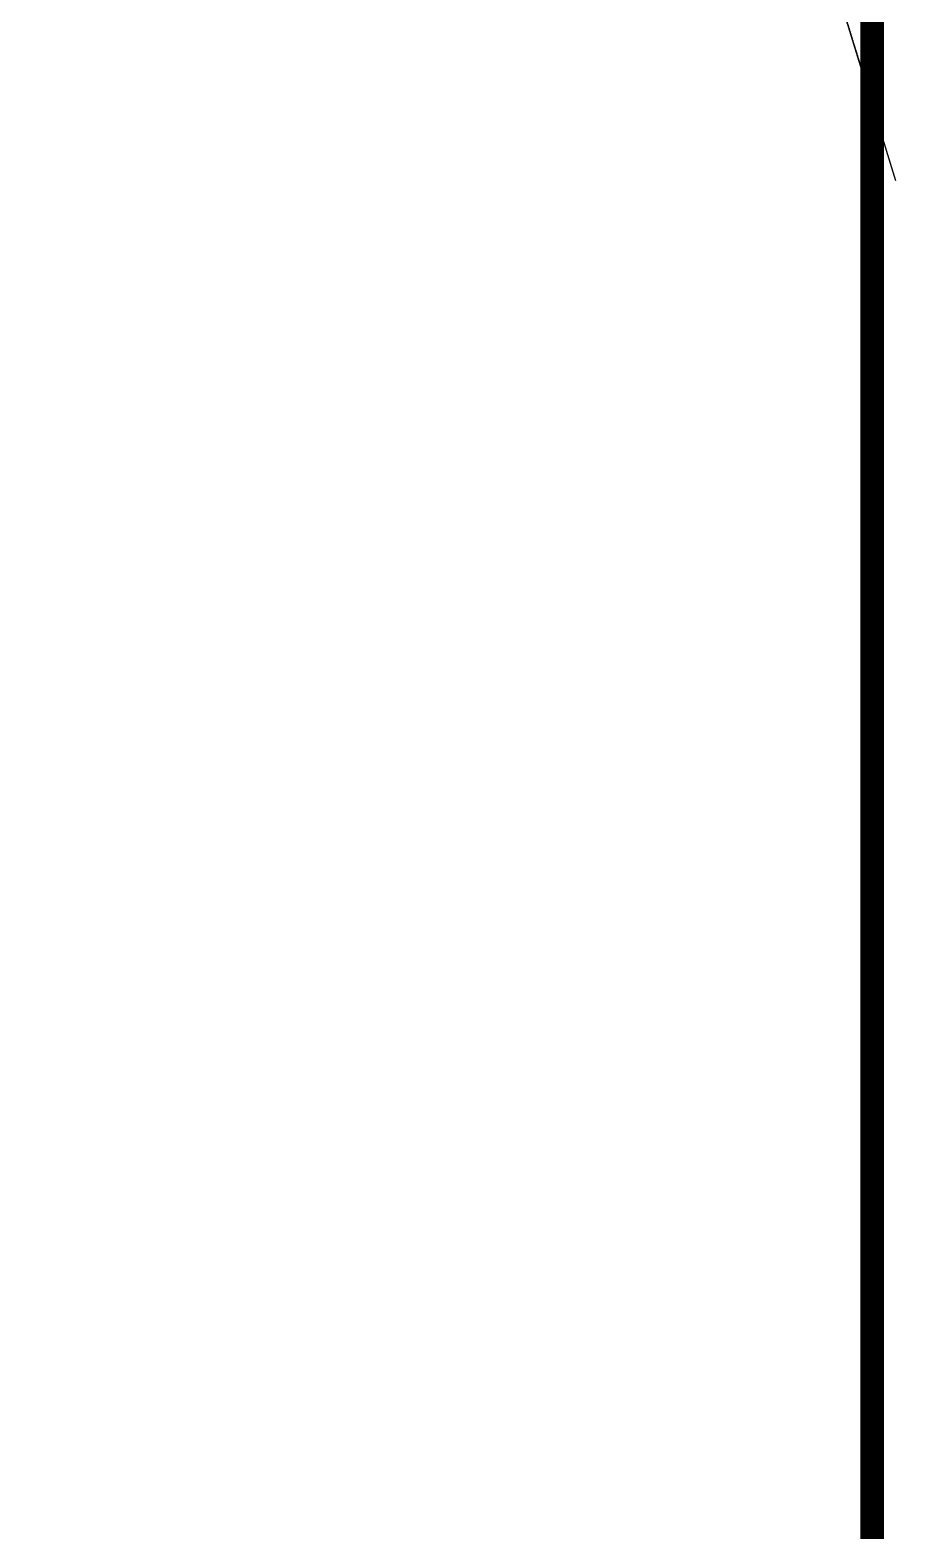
# Model space of a CAD drawing. Header units: millimetres. Extents: x -100356 to 314685, y 446 to 1273965.
# Drawn here: x 147546 to 160120, y 472550 to 494348 of the extents above; entities that cross this region are included whole.
import ezdxf
from ezdxf.xclip import XClip

# ---------------------------------------------------------------- set-up
doc = ezdxf.new("R2010")
doc.units = ezdxf.units.MM
doc.header["$XCLIPFRAME"] = 2
doc.linetypes.add('20180221 BF$0$2-2', pattern=[10, 5, -5])
doc.linetypes.add('20180221 BF$0$HIDDEN', pattern=[0.375, 0.25, -0.125])
doc.layers.get('DEFPOINTS').update_dxf_attribs({"lineweight": 13})
doc.layers.add('10', color=1, linetype='Continuous')
doc.layers.add('20180221 BF$0$TREE', color=99, linetype='Continuous')
doc.layers.add('20180221 BF$0$QHH ÐỀ XUẤT ÐIỀU CHỈNH', color=5, linetype='20180221 BF$0$HIDDEN', lineweight=30)
doc.layers.add('GJ', color=1, linetype='Continuous', lineweight=13)

# ---------------------------------------------------------------- blocks, each defined once
blk = doc.blocks.new('SITE')
at = {"layer": '10', "color": 2}
for p in [(77192.7749982597, 2338.351619146764, -3.215427145368936e-06), (77192.77499825967, 2338.351619146764, -3.215427145368936e-06)]:
    blk.add_line(p, (72757.08642930322, 16708.93038494152, -2.763656958285881e-06), dxfattribs=at)
blk = doc.blocks.new('20180221 BF$0$hientrang')
at = {"layer": '20180221 BF$0$QHH ÐỀ XUẤT ÐIỀU CHỈNH', "linetype": '20180221 BF$0$2-2'}
blk.add_line((-85475.32684308884, -23635.66052553951, -2.763656821576295e-06), (-99536.5605769786, -28971.45567892806, -3.215427145368936e-06), dxfattribs=at)

msp = doc.modelspace()

# ---------------------------------------------------------------- linework, layer by layer
at = {"layer": 'DEFPOINTS', "const_width": 345.1428275112898, "elevation": 6.889417565665839e-05}
msp.add_lwpolyline([(17228.67075861303, 467538.9437051508), (17228.67075861303, 568320.6493384473), (159772.6585207754, 568320.6493384473), (159772.6585207754, 467538.9437051508)], close=True, dxfattribs=at)

# ---------------------------------------------------------------- block references
at = {"layer": '20180221 BF$0$TREE'}
ref = msp.add_blockref('20180221 BF$0$hientrang', (137502.2644586264, 593331.3740468291, 6.918751270849242e-05), dxfattribs=dict(at, rotation=86.37342821610302))
XClip(ref).set_block_clipping_path([(-133148.1755428242, 112075.9558377523), (-124131.7889780848, -30182.587738563365), (-23551.898604514776, -23807.805954292417), (-32568.285169254174, 118450.73762202327)])
at = {"layer": 'GJ'}
msp.add_blockref('SITE', (82927.04389999055, 489820.4165603623, 6.734584422720054e-05), dxfattribs=at)

doc.saveas('drawing.dxf')
